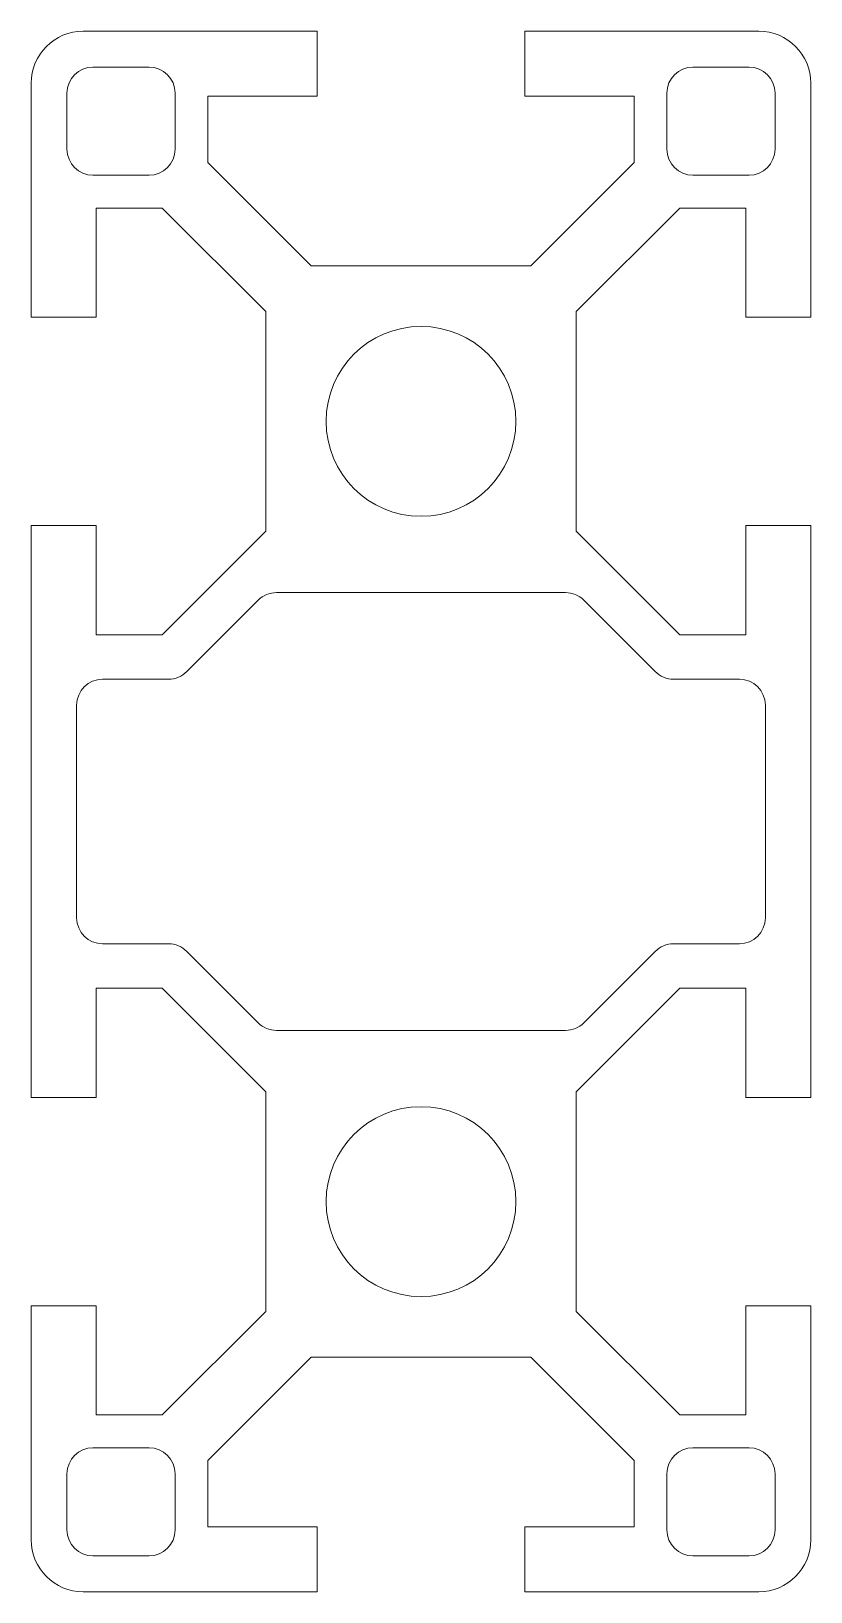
# Model space of a CAD drawing. Header units: millimetres. Extents: x -15 to 15, y -30 to 30.
import ezdxf

# ---------------------------------------------------------------- set-up
doc = ezdxf.new("R2010")
doc.units = ezdxf.units.MM

msp = doc.modelspace()

# ---------------------------------------------------------------- linework, layer by layer
at = {"color": 7, "linetype": 'Continuous', "lineweight": 15}
for p, q in [((-4, 30), (-13, 30)), ((-4, 27.5), (-4, 30)), ((13, 30), (4, 30)), ((4, 30), (4, 27.5)), ((-10.464, 28.622), (-12.622, 28.622)), ((12.622, 28.622), (10.464, 28.622)), ((-15, 28), (-15, 19)), ((-13.622, 27.622), (-13.622, 25.464)), ((-9.464, 25.464), (-9.464, 27.622)), ((9.464, 27.622), (9.464, 25.464)), ((13.622, 25.464), (13.622, 27.622)), ((15, 19), (15, 28)), ((-8.202, 24.955), (-8.202, 27.5)), ((-8.202, 27.5), (-4, 27.5)), ((4, 27.5), (8.202, 27.5)), ((8.202, 27.5), (8.202, 24.955)), ((-4.223, 20.976), (-8.202, 24.955)), ((8.202, 24.955), (4.223, 20.976)), ((-12.622, 24.464), (-10.464, 24.464)), ((10.464, 24.464), (12.622, 24.464)), ((-12.5, 19), (-12.5, 23.202)), ((-12.5, 23.202), (-9.955, 23.202)), ((-9.955, 23.202), (-5.976, 19.223)), ((5.976, 19.223), (9.955, 23.202)), ((9.955, 23.202), (12.5, 23.202)), ((12.5, 23.202), (12.5, 19)), ((4.223, 20.976), (-4.223, 20.976)), ((-5.976, 19.223), (-5.976, 10.777)), ((5.976, 10.777), (5.976, 19.223)), ((-15, 19), (-12.5, 19)), ((12.5, 19), (15, 19)), ((-12.5, 11), (-15, 11)), ((-15, 11), (-15, -11)), ((-12.5, 6.798), (-12.5, 11)), ((15, 11), (12.5, 11)), ((12.5, 11), (12.5, 6.798)), ((15, -11), (15, 11)), ((-5.976, 10.777), (-9.955, 6.798)), ((9.955, 6.798), (5.976, 10.777)), ((5.562, 8.415), (-5.562, 8.415)), ((-6.269, 8.122), (-9.011, 5.38)), ((9.011, 5.38), (6.269, 8.122)), ((-9.955, 6.798), (-12.5, 6.798)), ((12.5, 6.798), (9.955, 6.798)), ((-9.718, 5.087), (-12.25, 5.087)), ((12.25, 5.087), (9.718, 5.087)), ((-13.25, 4.087), (-13.25, -4.087)), ((13.25, -4.087), (13.25, 4.087)), ((-12.25, -5.087), (-9.718, -5.087)), ((-9.011, -5.38), (-6.269, -8.122)), ((6.269, -8.122), (9.011, -5.38)), ((9.718, -5.087), (12.25, -5.087)), ((-12.5, -11), (-12.5, -6.798)), ((-12.5, -6.798), (-9.955, -6.798)), ((-9.955, -6.798), (-5.976, -10.777)), ((5.976, -10.777), (9.955, -6.798)), ((9.955, -6.798), (12.5, -6.798)), ((12.5, -6.798), (12.5, -11)), ((-5.562, -8.415), (5.562, -8.415)), ((-5.976, -10.777), (-5.976, -19.223)), ((5.976, -19.223), (5.976, -10.777)), ((-15, -11), (-12.5, -11)), ((12.5, -11), (15, -11)), ((-15, -19), (-15, -28)), ((-12.5, -19), (-15, -19)), ((-12.5, -23.202), (-12.5, -19)), ((15, -19), (12.5, -19)), ((12.5, -19), (12.5, -23.202)), ((15, -28), (15, -19)), ((-5.976, -19.223), (-9.955, -23.202)), ((9.955, -23.202), (5.976, -19.223)), ((-8.202, -24.955), (-4.223, -20.976)), ((-4.223, -20.976), (4.223, -20.976)), ((4.223, -20.976), (8.202, -24.955)), ((-9.955, -23.202), (-12.5, -23.202)), ((12.5, -23.202), (9.955, -23.202)), ((-10.464, -24.464), (-12.622, -24.464)), ((12.622, -24.464), (10.464, -24.464)), ((-8.202, -27.5), (-8.202, -24.955)), ((8.202, -24.955), (8.202, -27.5)), ((-13.622, -25.464), (-13.622, -27.622)), ((-9.464, -27.622), (-9.464, -25.464)), ((9.464, -25.464), (9.464, -27.622)), ((13.622, -27.622), (13.622, -25.464)), ((-4, -27.5), (-8.202, -27.5)), ((-4, -30), (-4, -27.5)), ((8.202, -27.5), (4, -27.5)), ((4, -27.5), (4, -30)), ((-12.622, -28.622), (-10.464, -28.622)), ((10.464, -28.622), (12.622, -28.622)), ((-13, -30), (-4, -30)), ((4, -30), (13, -30))]:
    msp.add_line(p, q, dxfattribs=at)
for centre in [(0, 15), (0, -15)]:
    msp.add_circle(centre, 3.65, dxfattribs=at)
for centre, radius, start, end in [((-13, 28), 2, 90, 180), ((13, 28), 2, 0, 90), ((-12.622, 27.622), 1, 90, 180), ((-10.464, 27.622), 1, 0, 90), ((10.464, 27.622), 1, 90, 180), ((12.622, 27.622), 1, 0, 90), ((-12.622, 25.464), 1, 180, 270), ((-10.464, 25.464), 1, 270, 0), ((10.464, 25.464), 1, 180, 270), ((12.622, 25.464), 1, 270, 0), ((-5.562, 7.415), 1, 90, 135), ((5.562, 7.415), 1, 45, 90), ((-12.25, 4.087), 1, 90, 180), ((-9.718, 6.087), 1, 270, 315), ((9.718, 6.087), 1, 225, 270), ((12.25, 4.087), 1, 0, 90), ((-12.25, -4.087), 1, 180, 270), ((12.25, -4.087), 1, 270, 0), ((-9.718, -6.087), 1, 45, 90), ((9.718, -6.087), 1, 90, 135), ((-5.562, -7.415), 1, 225, 270), ((5.562, -7.415), 1, 270, 315), ((-12.622, -25.464), 1, 90, 180), ((-10.464, -25.464), 1, 0, 90), ((10.464, -25.464), 1, 90, 180), ((12.622, -25.464), 1, 0, 90), ((-13, -28), 2, 180, 270), ((-12.622, -27.622), 1, 180, 270), ((-10.464, -27.622), 1, 270, 0), ((10.464, -27.622), 1, 180, 270), ((12.622, -27.622), 1, 270, 0), ((13, -28), 2, 270, 0)]:
    msp.add_arc(centre, radius, start, end, dxfattribs=at)

doc.saveas('drawing.dxf')
